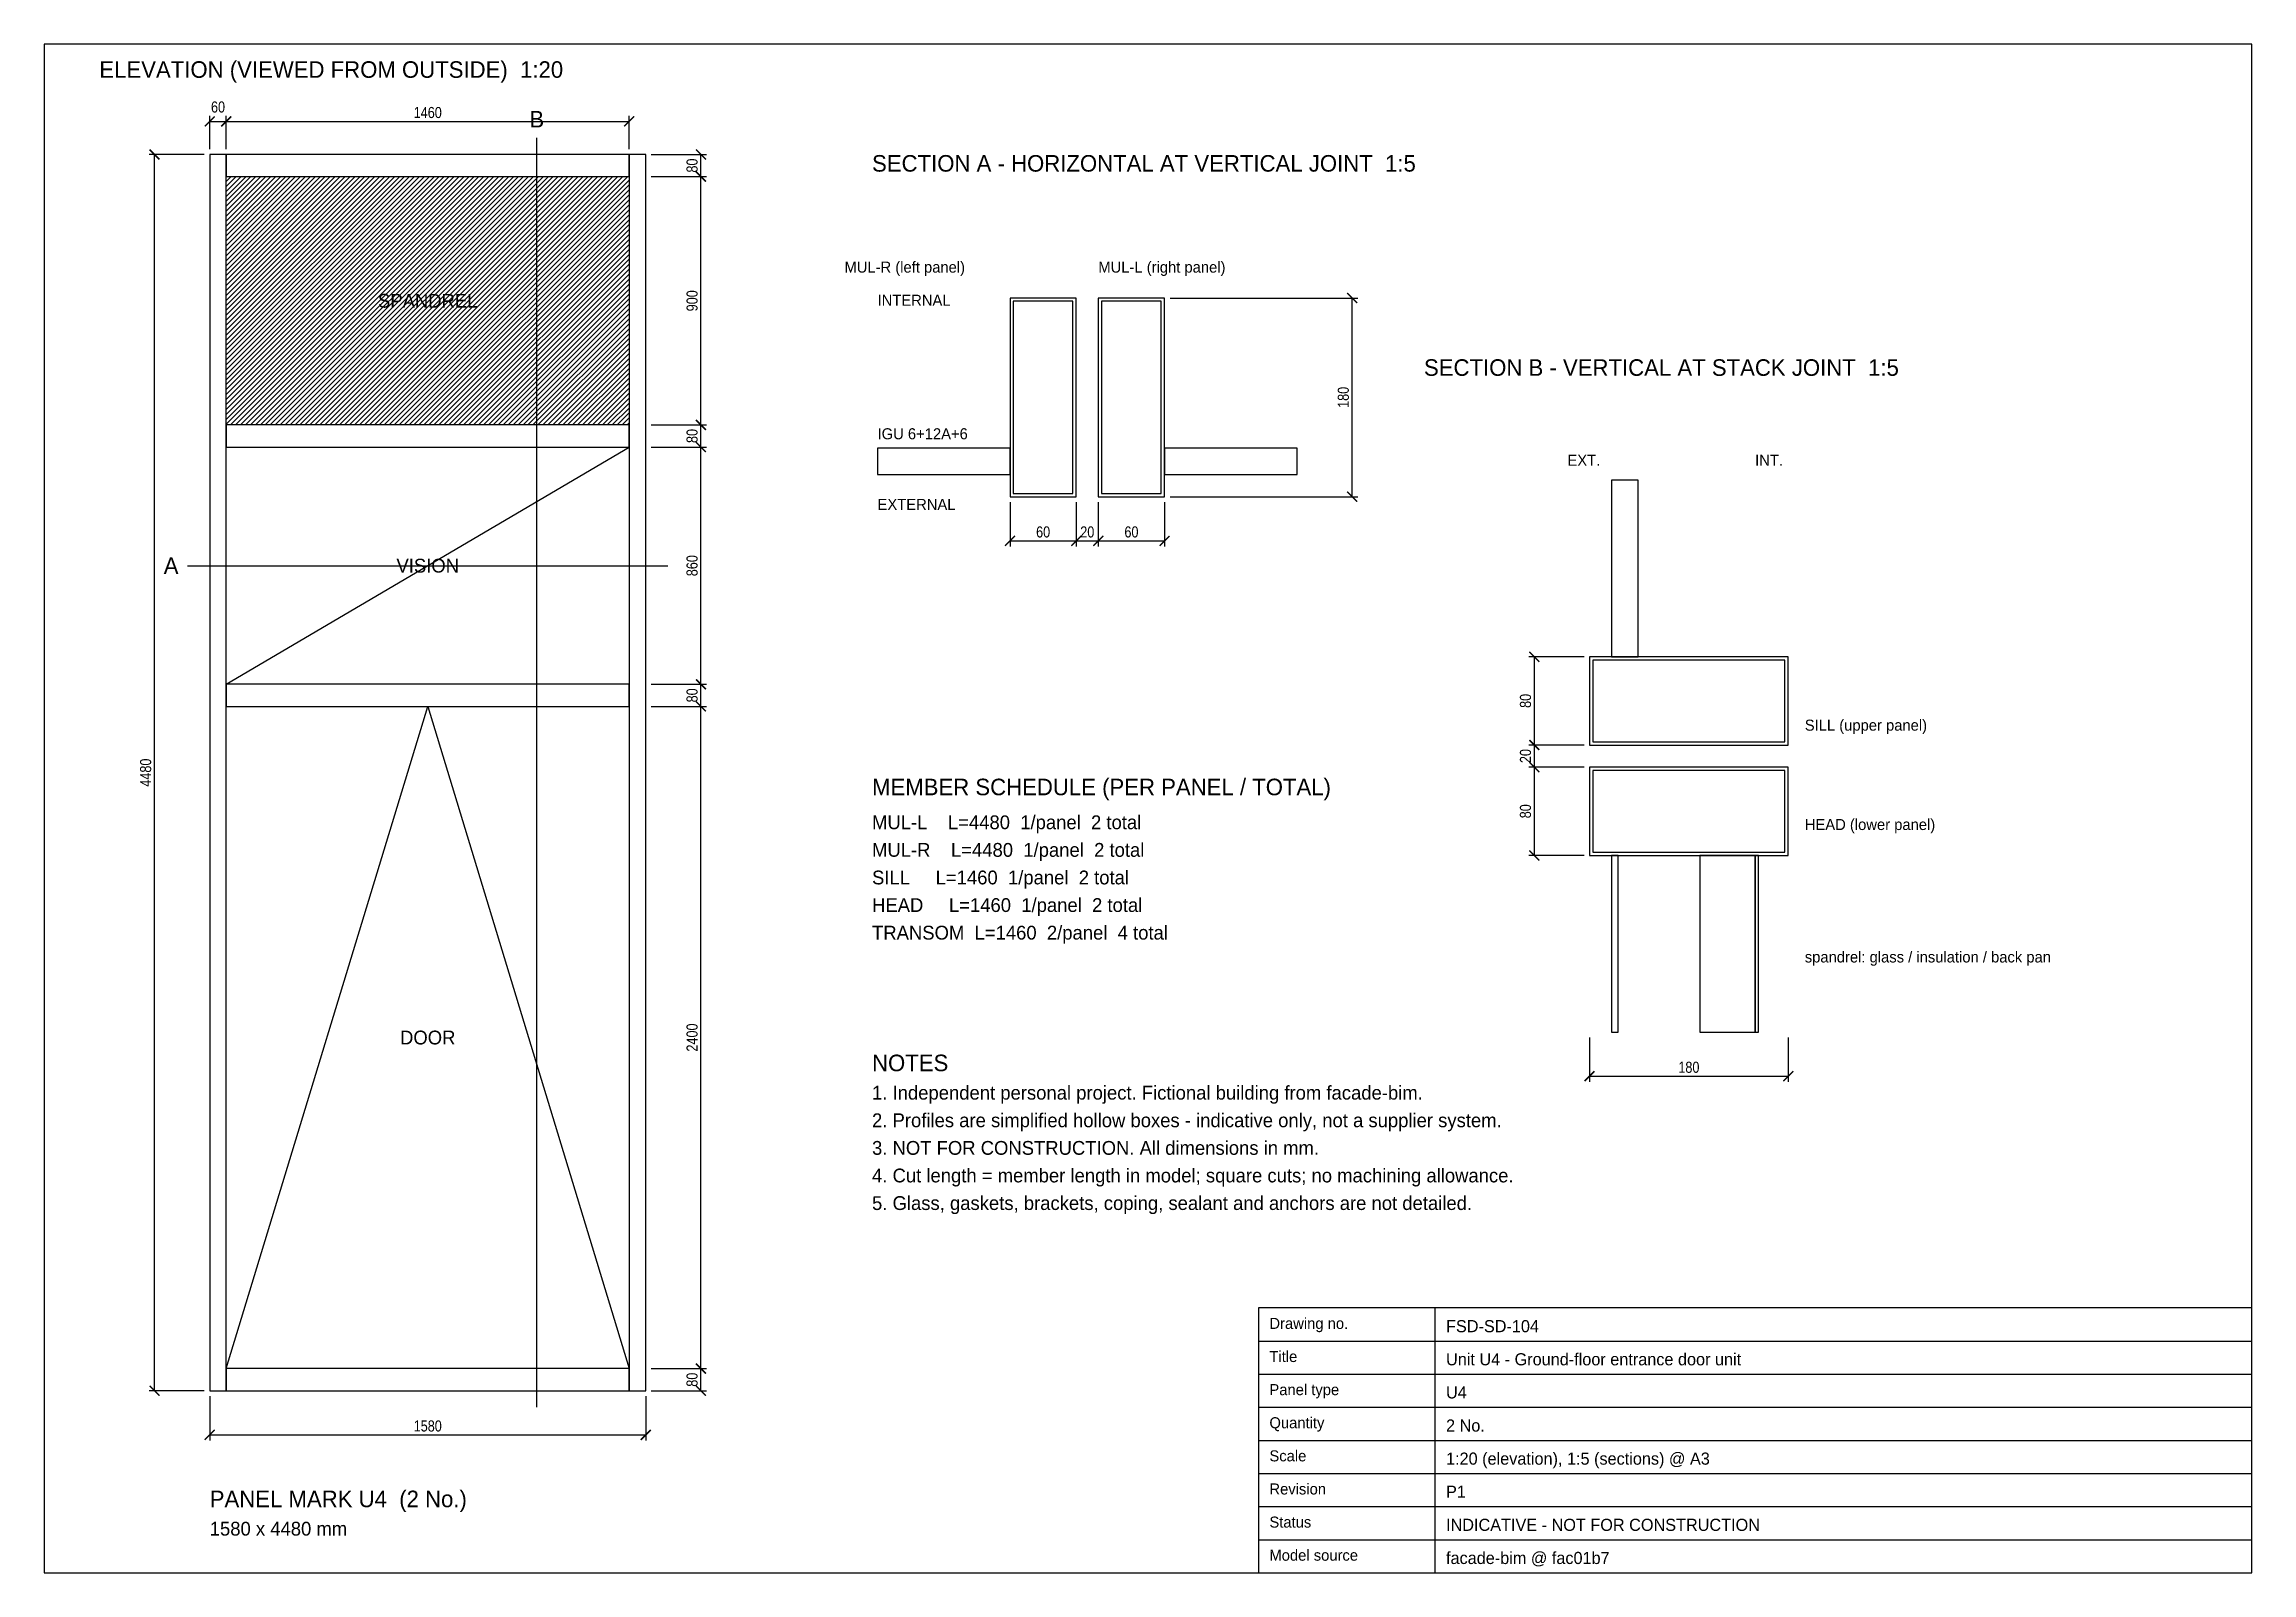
# Model space of a CAD drawing. Header units: millimetres. Extents: x 10 to 410, y 10 to 287.
import ezdxf
from ezdxf.enums import TextEntityAlignment as Align

# ---------------------------------------------------------------- set-up
doc = ezdxf.new("R2010")
doc.units = ezdxf.units.MM
for name, color, linetype in [('BORDER', 7, 'Continuous'), ('CUTLINE', 6, 'Continuous'), ('DIMS', 1, 'Continuous'), ('FRAME', 5, 'Continuous'), ('GLAZING', 4, 'Continuous'), ('INFILL', 8, 'Continuous'), ('SCHEDULE', 7, 'Continuous'), ('SECTION', 3, 'Continuous'), ('TEXT', 7, 'Continuous'), ('TITLE', 7, 'Continuous')]:
    doc.layers.add(name, color=color, linetype=linetype)
doc.styles.add('OpenSansCondensed-Light', font='OpenSansCondensed-Light.ttf')
doc.dimstyles.new('EZDXF', dxfattribs={"dimtxt": 2, "dimasz": 1.8, "dimexe": 1, "dimexo": 1, "dimgap": 0.6, "dimtad": 1, "dimdec": 0, "dimlfac": 100, "dimzin": 12, "dimdsep": 46, "dimtxsty": 'OpenSansCondensed-Light', "dimblk": 'ARCHTICK', "dimcen": 2.5, "dimazin": 3, "dimtfac": 0.5, "dimtmove": 2, "dimatfit": 3})

# ---------------------------------------------------------------- blocks, each defined once
blk = doc.blocks.new('FSD_TITLE')
at = {"layer": 'TITLE'}
for p, q in [((32, 0), (32, 48)), ((0, 42), (180, 42)), ((0, 36), (180, 36)), ((0, 30), (180, 30)), ((0, 24), (180, 24)), ((0, 18), (180, 18)), ((0, 12), (180, 12)), ((0, 6), (180, 6)), ((0, 0), (180, 0))]:
    blk.add_line(p, q, dxfattribs=at)
blk.add_lwpolyline([(0, 0), (180, 0), (180, 48), (0, 48)], close=True, dxfattribs=at)
for s, p in [('Drawing no.', (2, 43.6)), ('Title', (2, 37.6)), ('Panel type', (2, 31.6)), ('Quantity', (2, 25.6)), ('Scale', (2, 19.6)), ('Revision', (2, 13.6)), ('Status', (2, 7.6)), ('Model source', (2, 1.6))]:
    blk.add_text(s, height=2, dxfattribs=at).set_placement(p, align=Align.BOTTOM_LEFT)
for tag, p in [('DWG_NO', (34, 43.6)), ('TITLE', (34, 37.6)), ('TYPE', (34, 31.6)), ('QTY', (34, 25.6)), ('SCALE', (34, 19.6)), ('REV', (34, 13.6)), ('STATUS', (34, 7.6)), ('SOURCE', (34, 1.6))]:
    blk.add_attdef(tag, p, '', height=2.2, dxfattribs=at)
blk = doc.blocks.new('FSD_PANEL_U4')
at = {"layer": 'INFILL'}
h = blk.add_hatch(dxfattribs=at)
h.set_pattern_fill('ANSI31', scale=4)
h.paths.add_polyline_path([(60, 3500), (1520, 3500), (1520, 4400), (60, 4400)])
at = {"layer": 'FRAME'}
for points in [[(0, 0), (60, 0), (60, 4480), (0, 4480)], [(60, 4400), (1520, 4400), (1520, 4480), (60, 4480)], [(1520, 0), (1580, 0), (1580, 4480), (1520, 4480)], [(60, 3420), (1520, 3420), (1520, 3500), (60, 3500)], [(60, 2480), (1520, 2480), (1520, 2560), (60, 2560)], [(60, 0), (1520, 0), (1520, 80), (60, 80)]]:
    blk.add_lwpolyline(points, close=True, dxfattribs=at)
at = {"layer": 'GLAZING'}
for p, q in [((60, 2560), (1520, 3420)), ((60, 80), (790, 2480)), ((790, 2480), (1520, 80))]:
    blk.add_line(p, q, dxfattribs=at)
at = {"layer": 'TEXT'}
for s, p in [('SPANDREL', (790, 3950)), ('VISION', (790, 2990)), ('DOOR', (790, 1280))]:
    blk.add_text(s, height=50, dxfattribs=at).set_placement(p, align=Align.MIDDLE_CENTER)
blk = doc.blocks.new('_ARCHTICK')
at = {"color": 0, "linetype": 'BYBLOCK', "const_width": 0.15}
blk.add_lwpolyline([(-0.5, -0.5), (0.5, 0.5)], dxfattribs=at)
blk = doc.blocks.new('FSD_MULLION')
at = {"layer": 'FRAME'}
for points in [[(0, 0), (60, 0), (60, 180), (0, 180)], [(3, 3), (57, 3), (57, 177), (3, 177)]]:
    blk.add_lwpolyline(points, close=True, dxfattribs=at)
blk = doc.blocks.new('FSD_TRANSOM')
at = {"layer": 'FRAME'}
for points in [[(0, 0), (180, 0), (180, 80), (0, 80)], [(3, 3), (177, 3), (177, 77), (3, 77)]]:
    blk.add_lwpolyline(points, close=True, dxfattribs=at)

msp = doc.modelspace()

# ---------------------------------------------------------------- linework, layer by layer
at = {"layer": 'BORDER'}
msp.add_lwpolyline([(10, 10), (410, 10), (410, 287), (10, 287)], close=True, dxfattribs=at)
at = {"layer": 'CUTLINE'}
for p, q in [((99.25, 40), (99.25, 270)), ((36, 192.5), (123, 192.5))]:
    msp.add_line(p, q, dxfattribs=at)
at = {"layer": 'GLAZING'}
for points in [[(161, 209), (185, 209), (185, 213.8), (161, 213.8)], [(213, 209), (237, 209), (237, 213.8), (213, 213.8)], [(294, 176), (298.8, 176), (298.8, 208), (294, 208)]]:
    msp.add_lwpolyline(points, close=True, dxfattribs=at)
at = {"layer": 'INFILL'}
for points in [[(294, 108), (295.2, 108), (295.2, 140), (294, 140)], [(310, 108), (320, 108), (320, 140), (310, 140)], [(320, 108), (320.6, 108), (320.6, 140), (320, 140)]]:
    msp.add_lwpolyline(points, close=True, dxfattribs=at)

# ---------------------------------------------------------------- block references
at = {"layer": 'FRAME', "xscale": 0.05, "yscale": 0.05}
msp.add_blockref('FSD_PANEL_U4', (40, 43), dxfattribs=at)
at = {"layer": 'SECTION', "xscale": 0.2, "yscale": 0.2}
for name, p in [('FSD_MULLION', (185, 205)), ('FSD_MULLION', (201, 205)), ('FSD_TRANSOM', (290, 160)), ('FSD_TRANSOM', (290, 140))]:
    msp.add_blockref(name, p, dxfattribs=at)
at = {"layer": 'TITLE'}
msp.add_blockref('FSD_TITLE', (230, 10), dxfattribs=at).add_auto_attribs({'DWG_NO': 'FSD-SD-104', 'TITLE': 'Unit U4 - Ground-floor entrance door unit', 'TYPE': 'U4', 'QTY': '2 No.', 'SCALE': '1:20 (elevation), 1:5 (sections) @ A3', 'REV': 'P1', 'STATUS': 'INDICATIVE - NOT FOR CONSTRUCTION', 'SOURCE': 'facade-bim @ fac01b7'})

# ---------------------------------------------------------------- texts
at = {"layer": 'CUTLINE'}
msp.add_text('B', height=3, dxfattribs=at).set_placement((99.25, 271), align=Align.BOTTOM_CENTER)
msp.add_text('A', height=3, dxfattribs=at).set_placement((33, 192.5), align=Align.MIDDLE_CENTER)
at = {"layer": 'GLAZING'}
msp.add_text('IGU 6+12A+6', height=2, dxfattribs=at).set_placement((161, 214.8), align=Align.BOTTOM_LEFT)
at = {"layer": 'SCHEDULE'}
for s, height, p in [('MEMBER SCHEDULE (PER PANEL / TOTAL)', 3, (160, 150)), ('MUL-L    L=4480  1/panel  2 total', 2.5, (160, 144)), ('MUL-R    L=4480  1/panel  2 total', 2.5, (160, 139)), ('SILL     L=1460  1/panel  2 total', 2.5, (160, 134)), ('HEAD     L=1460  1/panel  2 total', 2.5, (160, 129)), ('TRANSOM  L=1460  2/panel  4 total', 2.5, (160, 124))]:
    msp.add_text(s, height=height, dxfattribs=at).set_placement(p, align=Align.BOTTOM_LEFT)
at = {"layer": 'TEXT'}
for s, height, p in [('ELEVATION (VIEWED FROM OUTSIDE)  1:20', 3, (20, 280)), ('SECTION A - HORIZONTAL AT VERTICAL JOINT  1:5', 3, (160, 263)), ('MUL-R (left panel)', 2, (155, 245)), ('MUL-L (right panel)', 2, (201, 245)), ('INTERNAL', 2, (161, 239)), ('SECTION B - VERTICAL AT STACK JOINT  1:5', 3, (260, 226)), ('EXT.', 2, (286, 210)), ('INT.', 2, (320, 210)), ('EXTERNAL', 2, (161, 202)), ('SILL (upper panel)', 2, (329, 162)), ('HEAD (lower panel)', 2, (329, 144)), ('spandrel: glass / insulation / back pan', 2, (329, 120)), ('NOTES', 3, (160, 100)), ('1. Independent personal project. Fictional building from facade-bim.', 2.5, (160, 95)), ('2. Profiles are simplified hollow boxes - indicative only, not a supplier system.', 2.5, (160, 90)), ('3. NOT FOR CONSTRUCTION. All dimensions in mm.', 2.5, (160, 85)), ('4. Cut length = member length in model; square cuts; no machining allowance.', 2.5, (160, 80)), ('5. Glass, gaskets, brackets, coping, sealant and anchors are not detailed.', 2.5, (160, 75)), ('PANEL MARK U4  (2 No.)', 3, (40, 21)), ('1580 x 4480 mm', 2.5, (40, 16))]:
    msp.add_text(s, height=height, dxfattribs=at).set_placement(p, align=Align.BOTTOM_LEFT)

# ---------------------------------------------------------------- dimensions: what is measured, and where the dimension line sits
at = {"layer": 'DIMS'}
for base, p1, p2, override in [((40, 273), (40, 267), (43, 267), {"dimlfac": 20}), ((43, 273), (43, 267), (116, 267), {"dimlfac": 20}), ((185, 197), (185, 205), (197, 205), {"dimlfac": 5}), ((197, 197), (197, 205), (201, 205), {"dimlfac": 5}), ((201, 197), (201, 205), (213, 205), {"dimlfac": 5}), ((290, 100), (290, 108), (326, 108), {"dimlfac": 5}), ((40, 35), (40, 43), (119, 43), {"dimlfac": 20})]:
    msp.add_linear_dim(base=base, p1=p1, p2=p2, dimstyle='EZDXF', override=override, dxfattribs=at).render()
for base, p1, p2, override in [((30, 43), (40, 43), (40, 267), {"dimlfac": 20}), ((129, 263), (119, 263), (119, 267), {"dimlfac": 20}), ((129, 218), (119, 218), (119, 263), {"dimlfac": 20}), ((247, 205), (213, 205), (213, 241), {"dimlfac": 5}), ((129, 214), (119, 214), (119, 218), {"dimlfac": 20}), ((129, 171), (119, 171), (119, 214), {"dimlfac": 20}), ((280, 160), (290, 160), (290, 176), {"dimlfac": 5}), ((129, 167), (119, 167), (119, 171), {"dimlfac": 20}), ((129, 47), (119, 47), (119, 167), {"dimlfac": 20}), ((280, 156), (290, 156), (290, 160), {"dimlfac": 5}), ((280, 140), (290, 140), (290, 156), {"dimlfac": 5}), ((129, 43), (119, 43), (119, 47), {"dimlfac": 20})]:
    msp.add_linear_dim(base=base, p1=p1, p2=p2, angle=90, dimstyle='EZDXF', override=override, dxfattribs=at).render()

doc.saveas('drawing.dxf')
